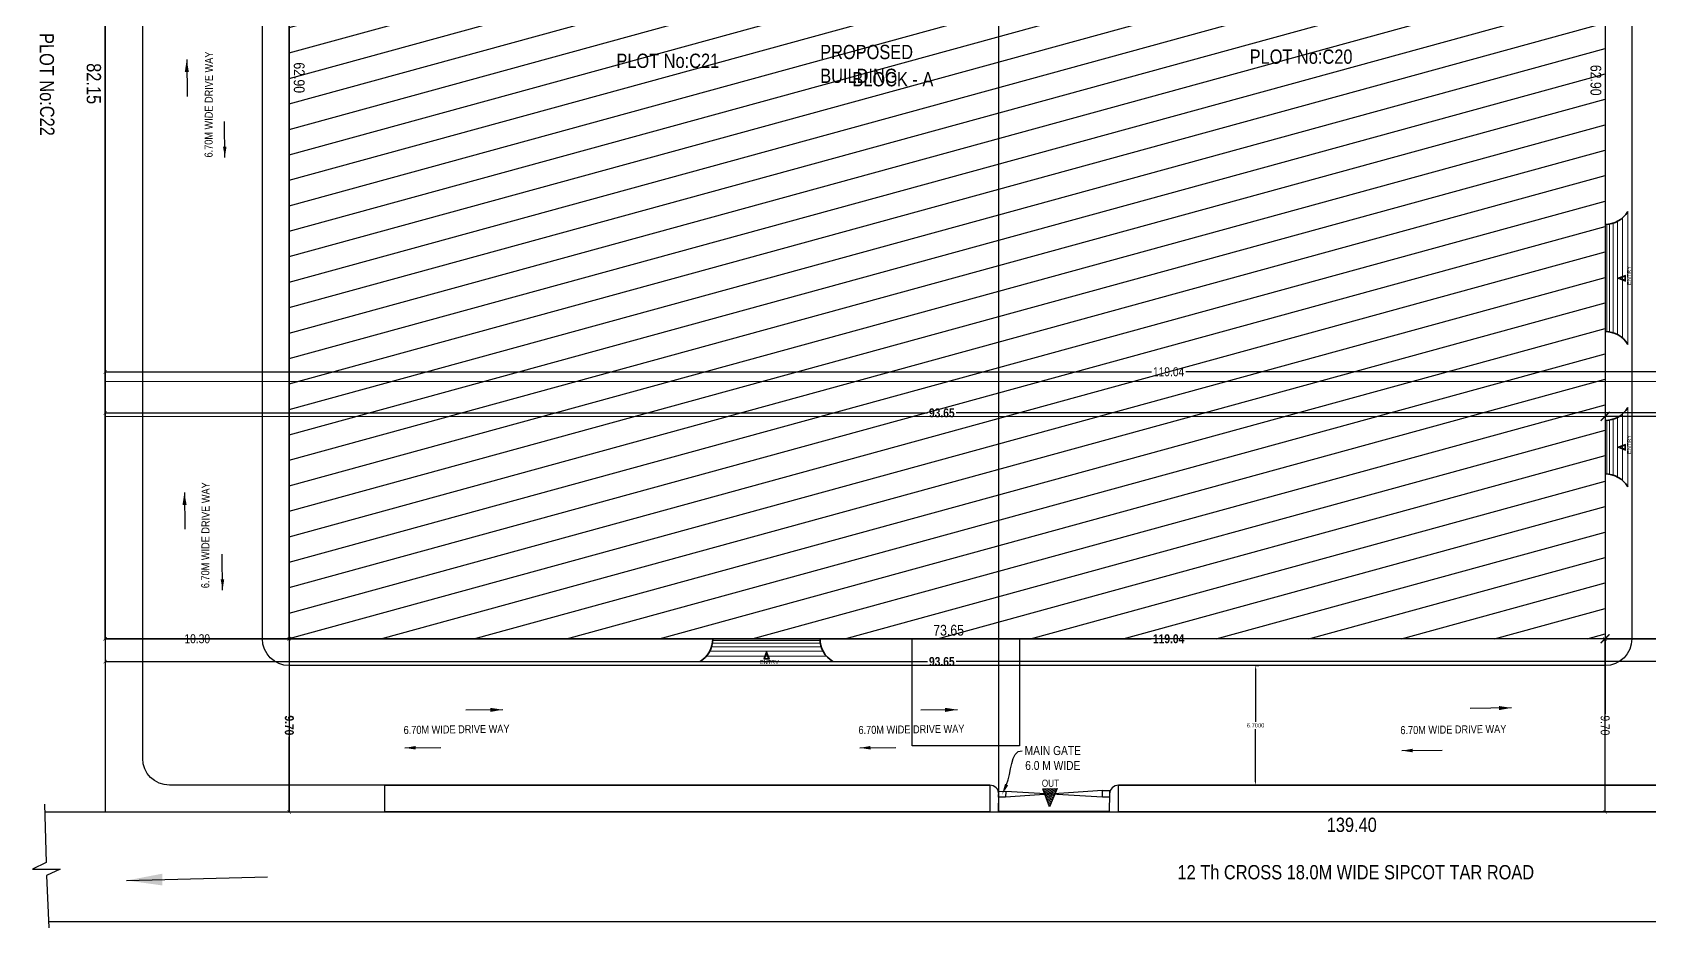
# Model space of a CAD drawing. Header units: metres. Extents: x -488 to 4759, y 38 to 2071.
# Drawn here: x 1231.3 to 1321.9, y 116.7 to 166.9 of the extents above; entities that cross this region are included whole.
import ezdxf
from ezdxf import colors
from ezdxf.entities.mleader import LeaderData, LeaderLine
from ezdxf.lldxf.tags import DXFTag
from ezdxf.math import Vec2, Vec3

# ---------------------------------------------------------------- set-up
doc = ezdxf.new("R2010")
doc.units = ezdxf.units.M
doc.header["$MEASUREMENT"] = 0
doc.linetypes.add('HIDDEN', pattern=[0.375, 0.25, -0.125])
for name, color, linetype in [('0 @ 1', 7, 'Continuous'), ('BLK_1_LVL_0_BLDG_FOOT_PRINT', 1, 'Continuous'), ('BLK_1_LVL_0_FRONT_SETBACK', 2, 'Continuous'), ('BLK_1_LVL_0_FRONT_SETBACK @ 1', 2, 'Continuous'), ('BLK_1_LVL_0_SIDE_SETBACK1', 171, 'Continuous'), ('BLK_1_LVL_0_SIDE_SETBACK1 @ 1', 171, 'Continuous'), ('BLK_1_LVL_0_SIDE_SETBACK2', 102, 'Continuous'), ('BLK_1_LVL_0_SIDE_SETBACK2 @ 1', 102, 'Continuous'), ('BLK_2_LVL_0_SIDE_SETBACK1', 171, 'Continuous'), ('BLK_2_LVL_0_SIDE_SETBACK1 @ 1', 171, 'Continuous'), ('BLK_3_LVL_0_SIDE_SETBACK1', 171, 'Continuous'), ('BLK_3_LVL_0_SIDE_SETBACK1 @ 1', 171, 'Continuous'), ('DRIVE_WAY', 255, 'Continuous'), ('PER_AISLE_WIDTH', 5, 'Continuous'), ('PLOT_BOUNDARY', 70, 'Continuous'), ('RWH', 130, 'Continuous'), ('SURRENDER_ROAD_WIDTH', 2, 'Continuous')]:
    doc.layers.add(name, color=color, linetype=linetype)
doc.layers.add('BLK_1_INTERNAL_VEHICULAR_ACCESS', color=161, linetype='Continuous', lineweight=0)
doc.layers.add('DISTANCE_BLK', color=238, linetype='Continuous', lineweight=30)
doc.layers.add('TWO_WHEELER_DRIVE_WAY', color=6, linetype='Continuous', plot=False)
doc.styles.add('2', font='swissc.ttf', dxfattribs={"height": 0.23})
doc.styles.add('CODE', font='swissc.ttf', dxfattribs={"height": 0.25})
doc.styles.get("Standard").update_dxf_attribs({"font": 'arial.ttf', "height": 0.23})
tags = doc.linetypes.add('00$1$HIDDEN', pattern=[0.375, 0.25, -0.125]).pattern_tags.tags
tags[6:7] = [DXFTag(74, 4), DXFTag(75, 0), DXFTag(340, '0'), DXFTag(46, 1.0), DXFTag(50, 0.0), DXFTag(44, 0.0), DXFTag(45, 0.0)]
tags[4:5] = [DXFTag(74, 4), DXFTag(75, 0), DXFTag(340, '0'), DXFTag(46, 1.0), DXFTag(50, 0.0), DXFTag(44, 0.0), DXFTag(45, 0.0)]
doc.dimstyles.new('OUTER', dxfattribs={"dimscale": 0, "dimtxt": 0.3, "dimasz": 0.18, "dimexe": 0.18, "dimexo": 0.0625, "dimgap": 0.09, "dimtad": 0, "dimzin": 0, "dimdsep": 46, "dimtxsty": 'CODE', "dimcen": 0.09, "dimse1": 1, "dimse2": 1, "dimclrd": 8, "dimclrt": 1, "dimadec": 0, "dimazin": 0, "dimtfac": 1, "dimtofl": 0, "dimtmove": 0, "dimatfit": 3, "dimfxl": 0, "dimtolj": 1, "dimtzin": 0, "dimarcsym": 0})
doc.dimstyles.new('STANDARD$0', dxfattribs={"dimtxt": 0.23, "dimasz": 3, "dimexe": 3, "dimexo": 1, "dimgap": 1.5, "dimtad": 1, "dimdec": 1, "dimzin": 1, "dimdsep": 46, "dimlunit": 4, "dimtxsty": 'Standard', "dimblk": 'OBLIQUE', "dimcen": 0.09375, "dimdle": 1, "dimclrd": 8, "dimclre": 8, "dimclrt": 7, "dimadec": 1, "dimazin": 0, "dimtfac": 1, "dimtdec": 1, "dimtix": 1, "dimtmove": 2, "dimatfit": 3, "dimldrblk": 'ARCHTICK', "dimfxl": 0, "dimfrac": 2, "dimtolj": 1, "dimtzin": 0, "dimarcsym": 0})

# ---------------------------------------------------------------- blocks, each defined once
blk = doc.blocks.new('_ArchTick')
at = {"const_width": 0.15}
blk.add_lwpolyline([(-0.5, -0.5), (0.5, 0.5)], dxfattribs=at)
blk = doc.blocks.new('*D224')
at = {"layer": 'BLK_1_LVL_0_SIDE_SETBACK1', "color": 0, "lineweight": -2, "ltscale": 400}
for p, q in [((1235.407, 132.916), (1239.761, 132.916)), ((1245.706, 132.916), (1241.352, 132.916))]:
    blk.add_line(p, q, dxfattribs=at)
at = {"layer": 'Defpoints', "color": 0, "lineweight": -2, "ltscale": 400}
for p in [(1235.407, 132.917), (1235.407, 132.916), (1245.706, 132.917)]:
    blk.add_point(p, dxfattribs=at)
at = {"layer": 'BLK_1_LVL_0_SIDE_SETBACK1', "color": 0, "lineweight": -2, "ltscale": 400, "xscale": 0.2, "yscale": 0.2, "zscale": 0.2}
for p, rotation in [((1235.407, 132.916), 180.0000000036869), ((1245.706, 132.916), 3.6869707e-09)]:
    blk.add_blockref('_ArchTick', p, dxfattribs=dict(at, rotation=rotation))
at = {"layer": 'BLK_1_LVL_0_SIDE_SETBACK1', "color": 0, "ltscale": 400, "insert": (1240.557, 132.916), "char_height": 0.25, "attachment_point": 5, "rotation": 0, "style": 'CODE'}
blk.add_mtext('\\A1;{\\H2x;10.30}', dxfattribs=at)
blk = doc.blocks.new('*D101')
at = {"layer": 'BLK_1_LVL_0_FRONT_SETBACK', "color": 0, "lineweight": -2, "ltscale": 0.5}
for p, q in [((1245.706, 132.916), (1245.707, 128.71)), ((1245.707, 123.217), (1245.707, 127.423))]:
    blk.add_line(p, q, dxfattribs=at)
at = {"layer": 'Defpoints', "color": 0, "lineweight": -2, "ltscale": 0.5}
for p in [(1245.706, 132.916), (1245.707, 123.217), (1245.707, 123.217)]:
    blk.add_point(p, dxfattribs=at)
at = {"layer": 'BLK_1_LVL_0_FRONT_SETBACK', "color": 0, "lineweight": -2, "ltscale": 0.5, "xscale": 0.2, "yscale": 0.2, "zscale": 0.2}
for p, rotation in [((1245.706, 132.916), 90.00044213216191), ((1245.707, 123.217), 270.0004421321619)]:
    blk.add_blockref('_ArchTick', p, dxfattribs=dict(at, rotation=rotation))
at = {"layer": 'BLK_1_LVL_0_FRONT_SETBACK', "color": 0, "ltscale": 0.5, "insert": (1245.707, 128.067), "char_height": 0.25, "attachment_point": 5, "rotation": 270.00044, "style": 'CODE'}
blk.add_mtext('\\A1;{\\fSwis721 Cn BT|b1|i0|c0|p34;\\H2x;9.70}', dxfattribs=at)
blk = doc.blocks.new('*D102')
at = {"layer": 'BLK_1_LVL_0_FRONT_SETBACK', "color": 0, "lineweight": -2, "ltscale": 0.5}
for p, q in [((1319.356, 132.917), (1319.357, 128.709)), ((1319.357, 123.217), (1319.357, 127.425))]:
    blk.add_line(p, q, dxfattribs=at)
at = {"layer": 'Defpoints', "color": 0, "lineweight": -2, "ltscale": 0.5}
for p in [(1319.356, 132.917), (1319.357, 123.217), (1319.357, 123.217)]:
    blk.add_point(p, dxfattribs=at)
at = {"layer": 'BLK_1_LVL_0_FRONT_SETBACK', "color": 0, "lineweight": -2, "ltscale": 0.5, "xscale": 0.2, "yscale": 0.2, "zscale": 0.2}
for p, rotation in [((1319.356, 132.917), 90.0004421321493), ((1319.357, 123.217), 270.0004421321493)]:
    blk.add_blockref('_ArchTick', p, dxfattribs=dict(at, rotation=rotation))
at = {"layer": 'BLK_1_LVL_0_FRONT_SETBACK', "color": 0, "ltscale": 0.5, "insert": (1319.357, 128.067), "char_height": 0.25, "attachment_point": 5, "rotation": 270.00044, "style": 'CODE'}
blk.add_mtext('\\A1;{\\H2x;9.70}', dxfattribs=at)
blk = doc.blocks.new('*D104')
at = {"color": 0, "lineweight": -2}
for p, q in [((1319.356, 132.917), (1323.563, 132.917)), ((1329.056, 132.917), (1324.85, 132.917))]:
    blk.add_line(p, q, dxfattribs=at)
at = {"layer": 'Defpoints', "color": 0, "lineweight": -2}
for p in [(1319.356, 132.917), (1329.056, 132.917), (1329.056, 132.917)]:
    blk.add_point(p, dxfattribs=at)
at = {"color": 0, "lineweight": -2, "xscale": 0.5, "yscale": 0.5, "zscale": 0.5}
for p, rotation in [((1319.356, 132.917), 180.0004421321315), ((1329.056, 132.917), 0.0004421321314926)]:
    blk.add_blockref('_ArchTick', p, dxfattribs=dict(at, rotation=rotation))
at = {"color": 0, "lineweight": -2, "insert": (1324.206, 132.917), "char_height": 0.25, "attachment_point": 5, "rotation": 0.00044, "style": 'CODE'}
blk.add_mtext('\\A1;{\\fSwis721 Cn BT|b1|i0|c0|p34;\\H2x;9.70}', dxfattribs=at)
blk = doc.blocks.new('*D105')
at = {"color": 0, "lineweight": -2}
for p, q in [((1319.356, 145.377), (1323.565, 145.377)), ((1329.056, 145.377), (1324.848, 145.377))]:
    blk.add_line(p, q, dxfattribs=at)
at = {"layer": 'Defpoints', "color": 0, "lineweight": -2}
for p in [(1319.356, 145.377), (1319.356, 145.377), (1329.056, 145.377)]:
    blk.add_point(p, dxfattribs=at)
at = {"color": 0, "lineweight": -2, "xscale": 0.5, "yscale": 0.5, "zscale": 0.5}
for p, rotation in [((1319.356, 145.377), 180.0004421321506), ((1329.056, 145.377), 0.0004421321506509)]:
    blk.add_blockref('_ArchTick', p, dxfattribs=dict(at, rotation=rotation))
at = {"color": 0, "lineweight": -2, "insert": (1324.206, 145.377), "char_height": 0.25, "attachment_point": 5, "rotation": 0.00044, "style": 'CODE'}
blk.add_mtext('\\A1;{\\H2x;9.70}', dxfattribs=at)
blk = doc.blocks.new('*D115')
at = {"layer": 'BLK_1_LVL_0_SIDE_SETBACK2', "color": 0, "lineweight": -2, "ltscale": 400}
for p, q in [((1319.356, 132.917), (1344.867, 132.917)), ((1371.988, 132.918), (1346.477, 132.917))]:
    blk.add_line(p, q, dxfattribs=at)
at = {"layer": 'Defpoints', "color": 0, "lineweight": -2, "ltscale": 400}
for p in [(1319.356, 132.917), (1371.988, 132.918), (1371.988, 132.918)]:
    blk.add_point(p, dxfattribs=at)
at = {"layer": 'BLK_1_LVL_0_SIDE_SETBACK2', "color": 0, "lineweight": -2, "ltscale": 400, "xscale": 0.2, "yscale": 0.2, "zscale": 0.2}
for p, rotation in [((1319.356, 132.917), 180.0004421320399), ((1371.988, 132.918), 0.0004421320399308)]:
    blk.add_blockref('_ArchTick', p, dxfattribs=dict(at, rotation=rotation))
at = {"layer": 'BLK_1_LVL_0_SIDE_SETBACK2', "color": 0, "ltscale": 400, "insert": (1345.672, 132.917), "char_height": 0.25, "attachment_point": 5, "rotation": 0.00044, "style": 'CODE'}
blk.add_mtext('\\A1;{\\H2x;52.63}', dxfattribs=at)
blk = doc.blocks.new('*D116')
at = {"layer": 'BLK_2_LVL_0_SIDE_SETBACK1', "color": 0, "lineweight": -2, "ltscale": 400}
for p, q in [((1235.407, 131.64), (1281.422, 131.641)), ((1329.057, 131.643), (1283.042, 131.641))]:
    blk.add_line(p, q, dxfattribs=at)
at = {"layer": 'Defpoints', "color": 0, "lineweight": -2, "ltscale": 400}
for p in [(1235.407, 132.914), (1329.057, 132.917), (1235.407, 131.64)]:
    blk.add_point(p, dxfattribs=at)
at = {"layer": 'BLK_2_LVL_0_SIDE_SETBACK1', "color": 0, "lineweight": -2, "ltscale": 400, "xscale": 0.2, "yscale": 0.2, "zscale": 0.2}
for p, rotation in [((1235.407, 131.64), 180.0016177440347), ((1329.057, 131.643), 0.001617744034732)]:
    blk.add_blockref('_ArchTick', p, dxfattribs=dict(at, rotation=rotation))
at = {"layer": 'BLK_2_LVL_0_SIDE_SETBACK1', "color": 0, "ltscale": 400, "insert": (1282.232, 131.641), "char_height": 0.25, "attachment_point": 5, "rotation": 0.00162, "style": 'CODE'}
blk.add_mtext('\\A1;{\\fSwis721 Cn BT|b1|i0|c0|p34;\\H2x;93.65}', dxfattribs=at)
blk = doc.blocks.new('*D117')
at = {"layer": 'BLK_2_LVL_0_SIDE_SETBACK1', "color": 0, "lineweight": -2, "ltscale": 400}
for p, q in [((1235.406, 145.567), (1281.422, 145.569)), ((1329.056, 145.57), (1283.041, 145.569))]:
    blk.add_line(p, q, dxfattribs=at)
at = {"layer": 'Defpoints', "color": 0, "lineweight": -2, "ltscale": 400}
for p in [(1235.406, 145.567), (1235.406, 145.375), (1329.056, 145.377)]:
    blk.add_point(p, dxfattribs=at)
at = {"layer": 'BLK_2_LVL_0_SIDE_SETBACK1', "color": 0, "lineweight": -2, "ltscale": 400, "xscale": 0.2, "yscale": 0.2, "zscale": 0.2}
for p, rotation in [((1235.406, 145.567), 180.0016177440345), ((1329.056, 145.57), 0.0016177440344922)]:
    blk.add_blockref('_ArchTick', p, dxfattribs=dict(at, rotation=rotation))
at = {"layer": 'BLK_2_LVL_0_SIDE_SETBACK1', "color": 0, "ltscale": 400, "insert": (1282.231, 145.569), "char_height": 0.25, "attachment_point": 5, "rotation": 0.00162, "style": 'CODE'}
blk.add_mtext('\\A1;{\\fSwis721 Cn BT|b1|i0|c0|p34;\\H2x;93.65}', dxfattribs=at)
blk = doc.blocks.new('*D93')
at = {"layer": 'BLK_3_LVL_0_SIDE_SETBACK1', "color": 0, "lineweight": -2, "ltscale": 400}
for p, q in [((1235.406, 147.868), (1293.965, 147.87)), ((1354.446, 147.871), (1295.887, 147.87))]:
    blk.add_line(p, q, dxfattribs=at)
at = {"layer": 'Defpoints', "color": 0, "lineweight": -2, "ltscale": 400}
for p in [(1235.406, 147.868), (1235.406, 147.334), (1354.446, 147.337)]:
    blk.add_point(p, dxfattribs=at)
at = {"layer": 'BLK_3_LVL_0_SIDE_SETBACK1', "color": 0, "lineweight": -2, "ltscale": 400, "xscale": 0.2, "yscale": 0.2, "zscale": 0.2}
for p, rotation in [((1235.406, 147.868), 180.0016177440345), ((1354.446, 147.871), 0.0016177440344922)]:
    blk.add_blockref('_ArchTick', p, dxfattribs=dict(at, rotation=rotation))
at = {"layer": 'BLK_3_LVL_0_SIDE_SETBACK1', "color": 0, "ltscale": 400, "insert": (1294.926, 147.87), "char_height": 0.25, "attachment_point": 5, "rotation": 0.00162, "style": 'CODE'}
blk.add_mtext('\\A1;{\\H2x;119.04}', dxfattribs=at)
blk = doc.blocks.new('*D120')
at = {"layer": 'BLK_3_LVL_0_SIDE_SETBACK1', "color": 0, "lineweight": -2, "ltscale": 400}
for p, q in [((1235.407, 132.916), (1293.95, 132.916)), ((1354.446, 132.915), (1295.904, 132.916))]:
    blk.add_line(p, q, dxfattribs=at)
at = {"layer": 'Defpoints', "color": 0, "lineweight": -2, "ltscale": 400}
for p in [(1235.407, 132.916), (1235.407, 132.916), (1354.446, 132.915)]:
    blk.add_point(p, dxfattribs=at)
at = {"layer": 'BLK_3_LVL_0_SIDE_SETBACK1', "color": 0, "lineweight": -2, "ltscale": 400, "xscale": 0.2, "yscale": 0.2, "zscale": 0.2}
for p, rotation in [((1235.407, 132.916), 179.9992665193407), ((1354.446, 132.915), 359.9992665193408)]:
    blk.add_blockref('_ArchTick', p, dxfattribs=dict(at, rotation=rotation))
at = {"layer": 'BLK_3_LVL_0_SIDE_SETBACK1', "color": 0, "ltscale": 400, "insert": (1294.927, 132.916), "char_height": 0.25, "attachment_point": 5, "rotation": 359.99927, "style": 'CODE'}
blk.add_mtext('\\A1;{\\fSwis721 Cn BT|b1|i0|c0|p34;\\H2x;119.04}', dxfattribs=at)
blk = doc.blocks.new('*D433')
at = {"layer": 'Defpoints', "color": 0, "lineweight": -2}
for p in [(1299.701, 131.417), (1299.701, 124.717), (1299.796, 124.717)]:
    blk.add_point(p, dxfattribs=at)
at = {"layer": 'DRIVE_WAY', "color": 0, "lineweight": -2}
for p, q in [((1299.764, 131.417), (1299.976, 131.417)), ((1299.796, 131.237), (1299.796, 128.274)), ((1299.796, 124.897), (1299.796, 127.86)), ((1299.764, 124.717), (1299.976, 124.717))]:
    blk.add_line(p, q, dxfattribs=at)
for points in [[(1299.766, 131.237), (1299.826, 131.237), (1299.796, 131.417)], [(1299.766, 124.897), (1299.826, 124.897), (1299.796, 124.717)]]:
    blk.add_solid(points, dxfattribs=at)
at = {"layer": 'DRIVE_WAY', "color": 0, "insert": (1299.796, 128.067), "char_height": 0.23, "attachment_point": 5}
blk.add_mtext('\\A1;6.7000', dxfattribs=at)

msp = doc.modelspace()

# ---------------------------------------------------------------- hatches: boundary and pattern name
at = {"lineweight": -2}
h = msp.add_hatch(dxfattribs=at)
h.set_pattern_fill('ANSI31', color=256, scale=11, angle=-29.6461576)
h.set_pattern_definition([(15.353842, (-13789.613, 6144.0578), (-0.36407161, 1.32592491), [])])
h.paths.add_polyline_path([(1245.706, 195.81654), (1245.70648, 132.91654), (1285.406, 132.91685), (1285.40242, 195.81685)])
h.paths.add_polyline_path([(1285.40242, 195.81685), (1285.406, 132.91685), (1319.35648, 132.91711), (1319.356, 195.81711)])
h.paths.add_polyline_path([(1275.15576, 164.9125), (1284.55784, 164.9125), (1284.55784, 166.58782), (1275.15576, 166.58782)], flags=24)
h.paths.add_polyline_path([(1245.62815, 165.38725), (1245.62817, 163.29816), (1246.88466, 163.29817), (1246.88464, 165.38726)], flags=9)
h.paths.add_polyline_path([(1281.57203, 132.7618), (1283.66112, 132.76182), (1283.66111, 134.01831), (1281.57202, 134.01829)], flags=9)
h.paths.add_polyline_path([(1281.63311, 194.7025), (1283.7222, 194.70251), (1283.72219, 195.959), (1281.6331, 195.95899)], flags=9)
h.paths.add_polyline_path([(1263.74734, 164.42081), (1269.68032, 164.42081), (1269.68032, 166.09614), (1263.74734, 166.09614)], flags=24)
h.paths.add_polyline_path([(1318.2051, 165.24626), (1318.20512, 163.15717), (1319.46161, 163.15718), (1319.4616, 165.24627)], flags=9)
h.paths.add_polyline_path([(1299.19205, 164.65417), (1305.12504, 164.65417), (1305.12504, 166.32949), (1299.19205, 166.32949)], flags=24)
at = {"lineweight": 30}
h = msp.add_hatch(dxfattribs=at)
h.set_pattern_fill('ANSI31', color=256, scale=0.648, angle=-380.0290327)
h.set_pattern_definition([(24.9709673, (5758.786394, -5011.69929), (-0.0341948763, 0.0734282673), [])])
h.paths.add_polyline_path([(1288.69627, 124.53908), (1287.89374, 124.51887), (1288.26204, 123.51101)])

# ---------------------------------------------------------------- linework, layer by layer
at = {"linetype": '00$1$HIDDEN', "lineweight": 30, "ltscale": 10}
msp.add_line((1285.40191, 204.68488), (1285.40656, 123.21646), dxfattribs=at)
at = {"linetype": 'HIDDEN', "lineweight": 18, "ltscale": 200}
for p, q in [((1320.63636, 149.40825), (1320.6363, 156.84507)), ((1319.45635, 150.12711), (1319.4563, 156.12711)), ((1319.60635, 150.10613), (1319.6063, 156.12711)), ((1319.80635, 150.05802), (1319.8063, 156.1962)), ((1320.05635, 149.95377), (1320.0563, 156.30047)), ((1320.33635, 149.76181), (1320.3363, 156.4906)), ((1320.63642, 141.42917), (1320.63638, 145.86507)), ((1319.45641, 142.14377), (1319.45639, 145.14711)), ((1319.60641, 142.12613), (1319.60639, 145.14711)), ((1319.80641, 142.07802), (1319.80639, 145.2162)), ((1320.05641, 141.97377), (1320.05639, 145.32047)), ((1320.33641, 141.78272), (1320.33639, 145.5106)), ((1269.24314, 132.21672), (1275.58984, 132.21677)), ((1269.34739, 132.46672), (1275.48558, 132.46677)), ((1269.3955, 132.66672), (1275.41648, 132.66677)), ((1269.41648, 132.81672), (1275.41648, 132.81677)), ((1268.69762, 131.63672), (1276.13444, 131.63678)), ((1269.05118, 131.93672), (1275.77997, 131.93677))]:
    msp.add_line(p, q, dxfattribs=at)
at = {"lineweight": 30}
for p, q in [((1291.23307, 124.42257), (1285.79413, 124.03896)), ((1291.23036, 124.04387), (1285.81127, 124.36172))]:
    msp.add_line(p, q, dxfattribs=at)
for points in [[(1320.08386, 153.10891), (1320.08386, 153.10891), (1320.50449, 152.9547), (1320.50449, 153.27005)], [(1320.18205, 153.10622), (1320.47449, 152.99704), (1320.47449, 153.23008)], [(1320.08691, 143.64503), (1320.08691, 143.64503), (1320.50754, 143.49082), (1320.50754, 143.80617)], [(1320.1851, 143.64234), (1320.47754, 143.53316), (1320.47754, 143.7662)], [(1272.41814, 132.20903), (1272.41814, 132.20903), (1272.26393, 131.7884), (1272.57928, 131.7884)], [(1272.41545, 132.11084), (1272.30627, 131.8184), (1272.53931, 131.8184)], [(1285.79413, 124.03896), (1285.40652, 124.03895), (1285.42375, 124.37752), (1285.81127, 124.36172)], [(1291.61703, 124.039), (1291.23036, 124.04381), (1291.23307, 124.42257), (1291.62224, 124.4177)]]:
    msp.add_lwpolyline(points, close=True, dxfattribs=at)
for points in [[(1288.69627, 124.53908), (1288.26204, 123.51101), (1287.89374, 124.51887), (1288.69627, 124.53908)], [(1232.00771, 123.64926), (1232.09541, 120.38092), (1231.32762, 120.00743), (1232.88024, 120.00954), (1232.12354, 119.65262), (1232.24299, 116.73591)]]:
    msp.add_lwpolyline(points, dxfattribs=at)
at = {"lineweight": 35}
for centre, start, end in [((1319.35629, 157.62711), 270.0004421, 328.5765356), ((1319.35636, 148.62711), 31.4243486, 90.0004421), ((1319.35638, 146.64711), 270.0004421, 328.5765356), ((1319.35642, 140.64711), 31.4243486, 90.0004421), ((1267.91648, 132.91671), 301.4243486, 0.0004421), ((1276.91648, 132.91678), 180.0004421, 238.5765356)]:
    msp.add_arc(centre, 1.5, start, end, dxfattribs=at)
at = {"layer": 'BLK_1_INTERNAL_VEHICULAR_ACCESS', "lineweight": -2}
msp.add_lwpolyline([(1286.57772, 132.9154), (1286.57777, 126.9154), (1280.57777, 126.91536), (1280.57772, 132.91536)], close=True, dxfattribs=at)
at = {"layer": 'BLK_1_LVL_0_BLDG_FOOT_PRINT', "ltscale": 400}
msp.add_lwpolyline([(1245.706, 195.81654), (1319.356, 195.81711), (1319.35648, 132.91711), (1245.70648, 132.91654)], close=True, dxfattribs=at)
at = {"layer": 'BLK_1_LVL_0_FRONT_SETBACK', "ltscale": 0.5}
msp.add_lwpolyline([(1245.70648, 132.91646), (1245.70656, 123.21654), (1319.35656, 123.21711), (1319.35648, 132.91711), (1245.70648, 132.91646)], close=True, dxfattribs=at)
at = {"layer": 'BLK_1_LVL_0_SIDE_SETBACK1', "ltscale": 400}
msp.add_lwpolyline([(1245.70648, 132.91646), (1235.40656, 132.91646), (1235.40607, 195.81646), (1245.706, 195.81654), (1245.70648, 132.91654)], close=True, dxfattribs=at)
at = {"layer": 'BLK_1_LVL_0_SIDE_SETBACK2', "ltscale": 400}
msp.add_lwpolyline([(1319.356, 195.81711), (1319.35655, 132.91711), (1371.98801, 132.91752), (1353.71101, 195.81738), (1319.356, 195.81706)], close=True, dxfattribs=at)
at = {"layer": 'BLK_2_LVL_0_SIDE_SETBACK1', "ltscale": 400}
msp.add_lwpolyline([(1235.40685, 132.91646), (1235.40676, 145.37648), (1329.05639, 145.37719), (1329.05648, 132.91719), (1235.40656, 132.91646)], close=True, dxfattribs=at)
at = {"layer": 'BLK_3_LVL_0_SIDE_SETBACK1', "color": 165, "ltscale": 400}
msp.add_lwpolyline([(1354.44648, 132.91738), (1235.40685, 132.91402), (1235.40645, 147.33646), (1354.44637, 147.33738)], close=True, dxfattribs=at)
at = {"layer": 'DISTANCE_BLK', "ltscale": 0.05}
msp.add_lwpolyline([(1245.706, 195.81654), (1319.356, 195.81711), (1319.35648, 132.91711), (1245.70648, 132.91654)], close=True, dxfattribs=at)
at = {"layer": 'DRIVE_WAY', "color": 255, "linetype": 'ByBlock', "ltscale": 400}
for points in [[(1353.26515, 197.31737), (1352.94599, 197.31737), (1352.94653, 126.21737, -0.41421356), (1351.44655, 124.71736), (1292.12088, 124.7169, 0.41018343), (1291.62093, 124.22379), (1291.60707, 123.2369), (1285.40914, 123.23685), (1285.4228, 124.20996, 0.41825521), (1284.92285, 124.71684), (1239.00655, 124.71649, -0.41421356), (1237.50653, 126.21648), (1237.50595, 201.81648, -0.41421356), (1239.00594, 203.31649), (1351.51172, 203.31736), (1353.25515, 197.31737), (1352.94599, 197.31737)], [(1320.85599, 195.81712), (1320.85648, 132.91712, -0.41421356), (1319.35649, 131.41711), (1245.70649, 131.41654, -0.41421356), (1244.20648, 132.91653), (1244.20599, 195.81653, -0.41421356), (1245.70598, 197.31654), (1319.35598, 197.31711, -0.41421356)]]:
    msp.add_lwpolyline(points, format="xyb", close=True, dxfattribs=at)
at = {"layer": 'PER_AISLE_WIDTH', "linetype": 'ByBlock', "ltscale": 400}
for points in [[(1353.26515, 197.31737), (1352.94599, 197.31737), (1352.94653, 126.21737, -0.41421356), (1351.44655, 124.71736), (1292.12088, 124.7169, 0.41018343), (1291.62093, 124.22379), (1291.60707, 123.2369), (1285.40914, 123.23685), (1285.4228, 124.20996, 0.41825521), (1284.92285, 124.71684), (1239.00655, 124.71649, -0.41421356), (1237.50653, 126.21648), (1237.50595, 201.81648, -0.41421356), (1239.00594, 203.31649), (1351.51172, 203.31736), (1353.25515, 197.31737), (1352.94599, 197.31737)], [(1320.856, 195.81712), (1320.85648, 132.91712, -0.41421356), (1319.35649, 131.41711), (1245.70649, 131.41654, -0.41421356), (1244.20648, 132.91653), (1244.206, 195.81653, -0.41421356), (1245.70599, 197.31654), (1319.35599, 197.31711, -0.41421356)]]:
    msp.add_lwpolyline(points, format="xyb", close=True, dxfattribs=at)
at = {"layer": 'PLOT_BOUNDARY', "ltscale": 400}
msp.add_lwpolyline([(1235.40656, 205.36646), (1235.40656, 123.21646), (1374.80656, 123.21754), (1351.39578, 203.78518)], close=True, dxfattribs=at)
at = {"layer": 'RWH', "ltscale": 400}
for points in [[(1284.92286, 123.21684), (1251.05062, 123.21658), (1251.05061, 124.71658), (1284.92285, 124.71684)], [(1292.12088, 124.7169), (1374.3707, 124.71753), (1374.80656, 123.21754), (1292.12089, 123.2169)]]:
    msp.add_lwpolyline(points, close=True, dxfattribs=at)
at = {"layer": 'SURRENDER_ROAD_WIDTH'}
msp.add_line((1232.01932, 123.21646), (1235.40656, 123.21646), dxfattribs=at)
msp.add_lwpolyline([(1232.22898, 117.07792), (1384.87239, 117.07792)], dxfattribs=at)
at = {"layer": 'TWO_WHEELER_DRIVE_WAY', "linetype": 'ByBlock', "ltscale": 400}
for points in [[(1353.26516, 197.31737), (1352.946, 197.31737), (1352.94655, 126.21737, -0.41421356), (1351.44656, 124.71736), (1292.12089, 124.7169, 0.41018343), (1291.62094, 124.22379), (1291.60707, 123.2369), (1285.40914, 123.23685), (1285.42282, 124.20996, 0.41825521), (1284.92286, 124.71684), (1239.00656, 124.71649, -0.41421356), (1237.50655, 126.21648), (1237.50596, 201.81648, -0.41421356), (1239.00595, 203.31649), (1351.5122, 203.31433), (1353.25563, 197.31434), (1352.946, 197.31737)], [(1320.85599, 195.81712), (1320.85648, 132.91712, -0.41421356), (1319.35649, 131.41711), (1245.70649, 131.41654, -0.41421356), (1244.20648, 132.91653), (1244.20599, 195.81653, -0.41421356), (1245.70598, 197.31654), (1319.35598, 197.31711, -0.41421356)]]:
    msp.add_lwpolyline(points, format="xyb", close=True, dxfattribs=at)

# ---------------------------------------------------------------- texts
at = {"lineweight": -2, "style": '2'}
for rotation, p in [(90.0004421, (1320.80557, 152.73251)), (90.0004421, (1320.80862, 143.26863)), (0.0004421, (1272.04644, 131.49534))]:
    msp.add_text('ENTRY', height=0.23, rotation=rotation, dxfattribs=at).set_placement(p)
at = {"linetype": 'ByBlock', "lineweight": 30, "insert": (1232.52925, 166.84587), "char_height": 0.8, "width": 8.558929, "attachment_point": 1, "rotation": 270.3538424, "style": '2'}
msp.add_mtext('PLOT No:C22', dxfattribs=at)
at = {"linetype": 'ByBlock', "ltscale": 400, "char_height": 0.448, "width": 9.999999999999999e-16, "attachment_point": 1, "style": '2'}
for insert, rotation in [((1240.9666, 159.87704), 89.7638115), ((1240.78076, 135.75265), 89.7638115), ((1252.10447, 128.0309), 0.718105), ((1277.56428, 128.0311), 0.718105), ((1307.89672, 128.0228), 0.718105)]:
    msp.add_mtext('6.70M WIDE DRIVE WAY', dxfattribs=dict(at, insert=insert, rotation=rotation))
at = {"linetype": 'ByBlock', "lineweight": 30, "char_height": 0.8, "attachment_point": 1, "style": '2'}
for s, insert, width in [('PLOT No:C21', (1264.0185, 165.69094), 12.13845), ('PROPOSED BUILDING', (1275.42693, 166.18263), 9.1753112), ('PLOT No:C20', (1299.46322, 165.9243), 13.3940706), ('BLOCK - A', (1277.22674, 164.65828), 4.3415065)]:
    msp.add_mtext(s, dxfattribs=dict(at, insert=insert, width=width))
at = {"lineweight": -2, "attachment_point": 5, "style": 'CODE'}
for s, insert, char_height, rotation in [('\\A1;82.15', (1234.7656, 164.01022), 0.8, 270), ('\\A1;62.90', (1246.2603, 164.34232), 0.6, 270.0004421), ('\\A1;62.90', (1318.83726, 164.20133), 0.6, 270.0004421), ('\\A1;73.65', (1282.61326, 133.39395), 0.6, 0.0004421), ('\\A1;139.40', (1305.17856, 122.49226), 0.8, 0), ('12 Th CROSS 18.0M WIDE SIPCOT TAR ROAD', (1305.40444, 119.83699), 0.8, 0)]:
    msp.add_mtext(s, dxfattribs=dict(at, insert=insert, char_height=char_height, rotation=rotation))
at = {"lineweight": 30, "insert": (1288.31307, 124.82475), "char_height": 0.4, "attachment_point": 5, "rotation": 359.9293193, "style": '2'}
msp.add_mtext('\\A1;OUT', dxfattribs=at)

# ---------------------------------------------------------------- dimensions: what is measured, and where the dimension line sits
at = {"layer": '0 @ 1', "lineweight": -2}
for p1, p2, text, picture, middle in [((1329.05639, 145.37719), (1319.35639, 145.37711), '{\\H2x;<>}', '*D105', (1324.20639, 145.37715)), ((1319.35648, 132.91711), (1329.05648, 132.91719), '{\\fSwis721 Cn BT|b1|i0|c0|p34;\\H2x;<>}', '*D104', (1324.20648, 132.91715))]:
    dim = msp.add_aligned_dim(p1=p1, p2=p2, distance=0, text=text, dimstyle='OUTER', override={"dimscale": 1, "dimtxt": 0.25, "dimasz": 0.5, "dimblk": 'ArchTick', "dimclrd": 0, "dimclrt": 0, "dimtix": 0, "dimtofl": 0, "dimtmove": 0, "dimatfit": 3, "dimfxl": 0.18}, dxfattribs=at)
    dim.commit()
    dim.dimension.update_dxf_attribs({"geometry": picture, "text_midpoint": middle})
at = {"layer": 'BLK_1_LVL_0_FRONT_SETBACK @ 1', "ltscale": 0.5}
for p1, p2, text, picture, middle in [((1245.70648, 132.91646), (1245.70656, 123.21654), '{\\fSwis721 Cn BT|b1|i0|c0|p34;\\H2x;<>}', '*D101', (1245.70652, 128.0665)), ((1319.35648, 132.91711), (1319.35656, 123.21711), '{\\H2x;<>}', '*D102', (1319.35652, 128.06711))]:
    dim = msp.add_aligned_dim(p1=p1, p2=p2, distance=0, text=text, dimstyle='OUTER', override={"dimscale": 1, "dimtxt": 0.25, "dimasz": 0.2, "dimblk": 'ArchTick', "dimclrd": 0, "dimclrt": 0, "dimtix": 0, "dimtofl": 0, "dimtmove": 0, "dimatfit": 3, "dimfxl": 0}, dxfattribs=at)
    dim.commit()
    dim.dimension.update_dxf_attribs({"geometry": picture, "text_midpoint": middle})
at = {"layer": 'BLK_1_LVL_0_SIDE_SETBACK1 @ 1', "ltscale": 400}
dim = msp.add_aligned_dim(p1=(1245.70648, 132.91654), p2=(1235.40656, 132.91654), distance=0.00008, text='{\\H2x;<>}', dimstyle='OUTER', override={"dimscale": 1, "dimtxt": 0.25, "dimasz": 0.2, "dimblk": 'ArchTick', "dimclrd": 0, "dimclrt": 0, "dimtix": 0, "dimtofl": 0, "dimtmove": 0, "dimatfit": 3, "dimfxl": 0}, dxfattribs=at)
dim.commit()
dim.dimension.update_dxf_attribs({"geometry": '*D224', "text_midpoint": (1240.55652, 132.91646)})
at = {"layer": 'BLK_1_LVL_0_SIDE_SETBACK2 @ 1', "ltscale": 400}
dim = msp.add_aligned_dim(p1=(1319.35648, 132.91711), p2=(1371.98801, 132.91752), distance=0, text='{\\H2x;<>}', dimstyle='OUTER', override={"dimscale": 1, "dimtxt": 0.25, "dimasz": 0.2, "dimblk": 'ArchTick', "dimclrd": 0, "dimclrt": 0, "dimtix": 0, "dimtofl": 0, "dimtmove": 0, "dimatfit": 3, "dimfxl": 0}, dxfattribs=at)
dim.commit()
dim.dimension.update_dxf_attribs({"geometry": '*D115', "text_midpoint": (1345.67224, 132.91731)})
at = {"layer": 'BLK_2_LVL_0_SIDE_SETBACK1 @ 1', "ltscale": 400}
for p1, p2, distance, picture, middle in [((1329.05639, 145.37719), (1235.4065, 145.37454), -0.19287, '*D117', (1282.23144, 145.56873)), ((1329.057, 132.91666), (1235.40685, 132.91402), 1.27411, '*D116', (1282.23196, 131.64124))]:
    dim = msp.add_aligned_dim(p1=p1, p2=p2, distance=distance, text='{\\fSwis721 Cn BT|b1|i0|c0|p34;\\H2x;<>}', dimstyle='OUTER', override={"dimscale": 1, "dimtxt": 0.25, "dimasz": 0.2, "dimblk": 'ArchTick', "dimclrd": 0, "dimclrt": 0, "dimtix": 0, "dimtofl": 0, "dimtmove": 0, "dimatfit": 3, "dimfxl": 0}, dxfattribs=at)
    dim.commit()
    dim.dimension.update_dxf_attribs({"geometry": picture, "text_midpoint": middle})
at = {"layer": 'BLK_3_LVL_0_SIDE_SETBACK1 @ 1', "color": 165, "ltscale": 400}
for p1, p2, distance, text, picture, middle in [((1354.44637, 147.33738), (1235.40645, 147.33402), -0.53387, '{\\H2x;<>}', '*D93', (1294.92639, 147.86957)), ((1354.44648, 132.91494), (1235.40685, 132.91646), 0, '{\\fSwis721 Cn BT|b1|i0|c0|p34;\\H2x;<>}', '*D120', (1294.92667, 132.9157))]:
    dim = msp.add_aligned_dim(p1=p1, p2=p2, distance=distance, text=text, dimstyle='OUTER', override={"dimscale": 1, "dimtxt": 0.25, "dimasz": 0.2, "dimblk": 'ArchTick', "dimclrd": 0, "dimclrt": 0, "dimtix": 0, "dimtofl": 0, "dimtmove": 0, "dimatfit": 3, "dimfxl": 0}, dxfattribs=at)
    dim.commit()
    dim.dimension.update_dxf_attribs({"geometry": picture, "text_midpoint": middle})
at = {"layer": 'DRIVE_WAY', "color": 255}
dim = msp.add_linear_dim(base=(1299.79636, 124.71696), p1=(1299.70122, 131.41696), p2=(1299.70127, 124.71696), angle=90, dimstyle='STANDARD$0', override={"dimtxt": 0.18, "dimasz": 0.18, "dimexe": 0.18, "dimexo": 0.0625, "dimgap": 0.09, "dimtad": 0, "dimtih": 1, "dimtoh": 1, "dimdec": 4, "dimzin": 0, "dimlunit": 2, "dimpost": '', "dimcen": 0.09, "dimdle": 0, "dimclrd": 0, "dimclre": 0, "dimclrt": 0, "dimadec": 0, "dimtdec": 4, "dimtix": 0, "dimtofl": 0, "dimtmove": 0, "dimfrac": 0}, dxfattribs=at)
dim.commit()
dim.dimension.update_dxf_attribs({"geometry": '*D433', "text_midpoint": (1299.79636, 128.06696)})

# ---------------------------------------------------------------- leaders
at = {"lineweight": 30, "ltscale": 3}
ml = msp.add_multileader_mtext('Standard', dxfattribs=at)
ml.set_content('MAIN GATE \\P6.0 M WIDE', color=256, style='2')
ml.set_leader_properties()
ml.build(insert=Vec2(0, 0))
ml.multileader.update_dxf_attribs({"leader_type": 2, "text_right_attachment_type": 0, "dogleg_length": 6, "arrow_head_size": 0.6})
ctx = ml.context
ctx.base_point, ctx.char_height, ctx.arrow_head_size, ctx.landing_gap_size, ctx.plane_origin, ctx.plane_x_axis, ctx.plane_y_axis = Vec3(1286.73774, 126.6503), 0.5, 0.6, 0.21973, Vec3(1301.86595, 108.56612), Vec3(0.99999999, -0.00012296), Vec3(0.00012296, 0.99999999)
ctx.right_attachment, ctx.text_align_type = 0, 1
notes = []
notes.append((ctx, [(1, (1, 1, 0), (1286.6059, 126.65032), (0.99999999, -0.00012296), 0.13184, [(0, [(1285.60738, 124.20437)], 0, [])])]))
ctx.mtext.insert, ctx.mtext.text_direction, ctx.mtext.rotation, ctx.mtext.width, ctx.mtext.alignment, ctx.mtext.flow_direction = Vec3(1288.44402, 126.90513), Vec3(0.99999999, -0.00012296), 6.28306235, 3.3403896, 2, 5
at = {"layer": '0 @ 1', "linetype": 'ByBlock', "ltscale": 400}
for points, override in [([(1239.96623, 165.3565), (1239.9921, 163.29261)], {"dimscale": 1, "dimasz": 0.7, "dimgap": 0.09, "dimtad": 0, "dimclrd": 256, "dimclrt": 0, "dimfxl": 6}), ([(1242.10412, 159.8823), (1242.07893, 161.89206)], {"dimscale": 1, "dimasz": 0.6, "dimgap": 0.09, "dimtad": 0, "dimclrd": 256, "dimclrt": 0, "dimfxl": 6}), ([(1239.83815, 141.11578), (1239.86402, 139.05189)], {"dimscale": 1, "dimasz": 0.7, "dimgap": 0.09, "dimtad": 0, "dimclrd": 256, "dimclrt": 0, "dimfxl": 6}), ([(1241.97603, 135.64157), (1241.95084, 137.65133)], {"dimscale": 1, "dimasz": 0.6, "dimgap": 0.09, "dimtad": 0, "dimclrd": 256, "dimclrt": 0, "dimfxl": 6}), ([(1257.65486, 128.94381), (1255.59096, 128.91794)], {"dimscale": 1, "dimasz": 0.7, "dimgap": 0.09, "dimtad": 0, "dimclrd": 256, "dimclrt": 0, "dimfxl": 6}), ([(1283.11466, 128.94401), (1281.05077, 128.91814)], {"dimscale": 1, "dimasz": 0.7, "dimgap": 0.09, "dimtad": 0, "dimclrd": 256, "dimclrt": 0, "dimfxl": 6}), ([(1314.11315, 129.04526), (1311.80159, 129.01629)], {"dimscale": 1, "dimasz": 0.7, "dimgap": 0.09, "dimtad": 0, "dimclrd": 256, "dimclrt": 0, "dimfxl": 6}), ([(1252.18065, 126.80593), (1254.19041, 126.83112)], {"dimscale": 1, "dimasz": 0.6, "dimgap": 0.09, "dimtad": 0, "dimclrd": 256, "dimclrt": 0, "dimfxl": 6}), ([(1277.64045, 126.80612), (1279.65021, 126.83131)], {"dimscale": 1, "dimasz": 0.6, "dimgap": 0.09, "dimtad": 0, "dimclrd": 256, "dimclrt": 0, "dimfxl": 6}), ([(1307.98204, 126.65083), (1310.23297, 126.67905)], {"dimscale": 1, "dimasz": 0.6, "dimgap": 0.09, "dimtad": 0, "dimclrd": 256, "dimclrt": 0, "dimfxl": 6})]:
    msp.add_leader(points, dimstyle='OUTER', override=override, dxfattribs=at)
at = {"layer": '0 @ 1', "lineweight": -2}
msp.add_leader([(1236.60333, 119.37923), (1244.49521, 119.57819)], dimstyle='OUTER', override={"dimscale": 1, "dimtxt": 0.25, "dimasz": 2, "dimgap": 0.09, "dimtad": 0, "dimclrd": 256, "dimclrt": 0, "dimfxl": 10}, dxfattribs=at)
for ctx, leaders in notes:
    for number, flags, end, landing, length, lines in leaders:
        leader = LeaderData()
        leader.index, (leader.has_last_leader_line, leader.has_dogleg_vector, leader.attachment_direction) = number, flags
        leader.last_leader_point, leader.dogleg_vector, leader.dogleg_length = Vec3(end), Vec3(landing), length
        for number, points, colour, breaks in lines:
            line = LeaderLine()
            line.index, line.vertices, line.color, line.breaks = number, Vec3.list(points), colors.encode_raw_color(colour), breaks
            leader.lines.append(line)
        ctx.leaders.append(leader)

doc.saveas('drawing.dxf')
